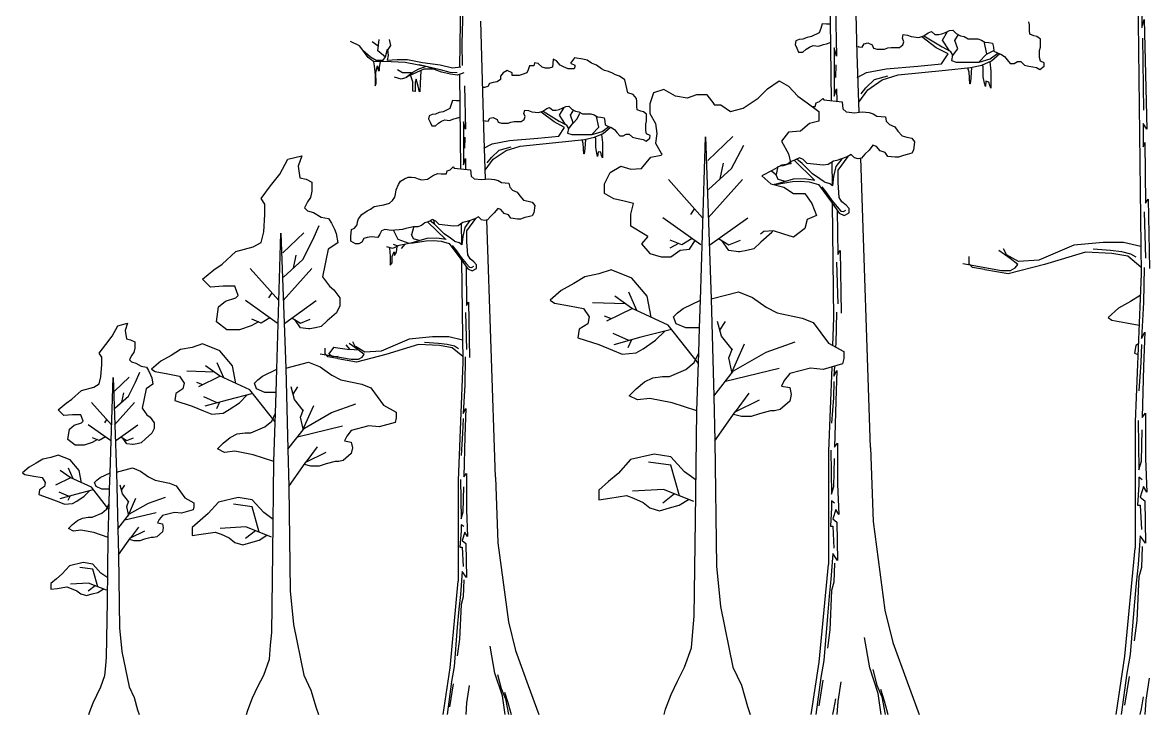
# Model space of a CAD drawing. Extents: x -1.35 to 2.62, y 0 to 1.44.
# Drawn here: x -1.35 to -0.032, y 0 to 0.809 of the extents above; entities that cross this region are included whole.
import ezdxf

# ---------------------------------------------------------------- set-up
doc = ezdxf.new("R2010")
doc.units = 0
doc.header["$LTSCALE"] = 0.5
doc.header["$MEASUREMENT"] = 0
doc.layers.add('TREES', color=3, linetype='CONTINUOUS')

# ---------------------------------------------------------------- blocks, each defined once
blk = doc.blocks.new('LEFT')
at = {"layer": 'TREES', "color": 11}
for p, q in [((-0.8395, 0.6474), (-0.8101, 0.6757)), ((-0.8116, 0.638), (-0.7975, 0.6655)), ((-0.8386, 0.6135), (-0.8116, 0.638)), ((-0.825, 0.6259), (-0.8211, 0.6443)), ((-0.8455, 0.5805), (-0.8856, 0.6254)), ((-0.8392, 0.5805), (-0.799, 0.6254)), ((-0.8477, 0.549), (-0.8919, 0.5805)), ((-0.8552, 0.5913), (-0.8596, 0.5844)), ((-0.837, 0.549), (-0.7927, 0.5805)), ((-1.3012, 0.5546), (-1.294, 0.5716)), ((-1.3363, 0.5395), (-1.3117, 0.5631)), ((-1.313, 0.5316), (-1.3012, 0.5546)), ((-0.8699, 0.549), (-0.8833, 0.5545)), ((-0.8578, 0.5562), (-0.8699, 0.549)), ((-0.8269, 0.5562), (-0.8148, 0.549)), ((-0.8148, 0.549), (-0.8014, 0.5545)), ((-0.8738, 0.5506), (-0.884, 0.5451)), ((-1.3355, 0.5113), (-1.313, 0.5316)), ((-1.3241, 0.5216), (-1.3209, 0.5369)), ((-1.3412, 0.4838), (-1.3747, 0.5211)), ((-1.336, 0.4838), (-1.3025, 0.5211)), ((-1.3493, 0.4928), (-1.353, 0.487)), ((-0.9285, 0.4748), (-0.9481, 0.489)), ((-0.9223, 0.472), (-0.9317, 0.4934)), ((-1.3431, 0.4575), (-1.3799, 0.4838)), ((-1.3342, 0.4575), (-1.2973, 0.4838)), ((-0.9356, 0.4799), (-0.9743, 0.4813)), ((-0.9276, 0.4744), (-0.9579, 0.4595)), ((-0.8859, 0.4551), (-0.9285, 0.4748)), ((-1.3616, 0.4575), (-1.3727, 0.4621)), ((-1.3515, 0.4635), (-1.3616, 0.4575)), ((-1.3257, 0.4635), (-1.3156, 0.4575)), ((-1.3156, 0.4575), (-1.3045, 0.4621)), ((-0.9521, 0.4624), (-0.9604, 0.4656)), ((-1.3648, 0.4589), (-1.3734, 0.4542)), ((-0.8819, 0.4501), (-0.9176, 0.441)), ((-0.8505, 0.4104), (-0.8859, 0.4551)), ((-0.8234, 0.442), (-0.8282, 0.4593)), ((-0.8254, 0.4492), (-0.8187, 0.4593)), ((-0.9316, 0.4371), (-0.9503, 0.4453)), ((-0.9176, 0.441), (-0.9492, 0.4322)), ((-0.9285, 0.4379), (-0.9328, 0.4286)), ((-0.8111, 0.4265), (-0.8234, 0.442)), ((-0.7713, 0.4235), (-0.7374, 0.4355)), ((-0.8149, 0.4169), (-0.8106, 0.4279)), ((-0.8122, 0.3982), (-0.7964, 0.4333)), ((-0.8095, 0.4017), (-0.7713, 0.4235)), ((-1.4052, 0.3933), (-1.4131, 0.4111)), ((-0.8112, 0.4005), (-0.8149, 0.4169)), ((-1.5088, 0.3882), (-1.5037, 0.4002)), ((-1.4163, 0.3999), (-1.4486, 0.4011)), ((-1.4097, 0.3953), (-1.4349, 0.3829)), ((-1.4104, 0.3957), (-1.4268, 0.4075)), ((-1.3749, 0.3793), (-1.4104, 0.3957)), ((-0.8325, 0.3722), (-0.8095, 0.4017)), ((-0.8189, 0.3896), (-0.756, 0.4049)), ((-1.5333, 0.3777), (-1.5161, 0.3942)), ((-1.517, 0.3721), (-1.5088, 0.3882)), ((-1.4301, 0.3853), (-1.437, 0.388)), ((-1.3229, 0.3683), (-1.3268, 0.3828)), ((-1.3245, 0.3743), (-1.3189, 0.3828)), ((-1.5328, 0.3579), (-1.517, 0.3721)), ((-1.5248, 0.3651), (-1.5225, 0.3758)), ((-1.413, 0.3642), (-1.4286, 0.3711)), ((-1.3716, 0.375), (-1.4013, 0.3675)), ((-1.3454, 0.342), (-1.3749, 0.3793)), ((-0.8069, 0.3539), (-0.7909, 0.3755)), ((-1.5368, 0.3386), (-1.5602, 0.3648)), ((-1.5331, 0.3386), (-1.5097, 0.3648)), ((-1.4013, 0.3675), (-1.4277, 0.3602)), ((-1.4104, 0.3649), (-1.414, 0.3572)), ((-1.3126, 0.3554), (-1.3229, 0.3683)), ((-1.3158, 0.3475), (-1.3121, 0.3565)), ((-1.3135, 0.3318), (-1.3003, 0.3611)), ((-1.2794, 0.3529), (-1.2512, 0.3629)), ((-0.8073, 0.3536), (-0.7789, 0.3678)), ((-1.5424, 0.3449), (-1.545, 0.3409)), ((-1.3126, 0.3337), (-1.3158, 0.3475)), ((-1.3112, 0.3347), (-1.2794, 0.3529)), ((-0.8311, 0.3198), (-0.8073, 0.3536)), ((-1.538, 0.3203), (-1.5639, 0.3386)), ((-1.5318, 0.3203), (-1.506, 0.3386)), ((-1.3304, 0.3102), (-1.3112, 0.3347)), ((-1.3191, 0.3246), (-1.2667, 0.3374)), ((-1.5533, 0.3212), (-1.5593, 0.318)), ((-1.551, 0.3203), (-1.5588, 0.3235)), ((-1.5439, 0.3245), (-1.551, 0.3203)), ((-1.5259, 0.3245), (-1.5189, 0.3203)), ((-1.5189, 0.3203), (-1.5111, 0.3235)), ((-1.3094, 0.2947), (-1.2858, 0.3065)), ((-1.3091, 0.2949), (-1.2958, 0.3129)), ((-1.3293, 0.2665), (-1.3094, 0.2947)), ((-0.8826, 0.2914), (-0.9088, 0.2947)), ((-0.8727, 0.2556), (-0.8826, 0.2914)), ((-1.5847, 0.2767), (-1.6024, 0.268)), ((-1.5852, 0.277), (-1.5966, 0.2852)), ((-1.5816, 0.2753), (-1.5871, 0.2878)), ((-1.5603, 0.2655), (-1.5852, 0.277)), ((-1.5397, 0.2394), (-1.5603, 0.2655)), ((-1.5239, 0.2578), (-1.5267, 0.2679)), ((-1.5251, 0.262), (-1.5212, 0.2679)), ((-1.587, 0.255), (-1.5979, 0.2598)), ((-1.5788, 0.2572), (-1.5973, 0.2521)), ((-1.5852, 0.2555), (-1.5877, 0.25)), ((-1.558, 0.2625), (-1.5788, 0.2572)), ((-1.5167, 0.2488), (-1.5239, 0.2578)), ((-1.5174, 0.2323), (-1.5081, 0.2528)), ((-1.4935, 0.247), (-1.4737, 0.254)), ((-0.8914, 0.263), (-0.9274, 0.2609)), ((-0.8782, 0.2578), (-0.8919, 0.2468)), ((-0.8556, 0.2488), (-0.8914, 0.263)), ((-1.519, 0.2432), (-1.5164, 0.2496)), ((-1.5168, 0.2336), (-1.519, 0.2432)), ((-1.5158, 0.2343), (-1.4935, 0.247)), ((-1.3722, 0.2428), (-1.394, 0.2456)), ((-1.3639, 0.213), (-1.3722, 0.2428)), ((-1.5292, 0.2171), (-1.5158, 0.2343)), ((-1.5213, 0.2273), (-1.4846, 0.2362)), ((-1.5145, 0.2063), (-1.4979, 0.2146)), ((-1.5142, 0.2064), (-1.5049, 0.219)), ((-1.3795, 0.2192), (-1.4095, 0.2174)), ((-1.3685, 0.2148), (-1.3799, 0.2057)), ((-1.3497, 0.2074), (-1.3795, 0.2192)), ((-1.5284, 0.1865), (-1.5145, 0.2063)), ((-1.5584, 0.17), (-1.5737, 0.1719)), ((-1.5527, 0.1491), (-1.5584, 0.17)), ((-1.5635, 0.1534), (-1.5845, 0.1522)), ((-1.5559, 0.1504), (-1.5639, 0.144)), ((-1.5427, 0.1451), (-1.5635, 0.1534))]:
    blk.add_line(p, q, dxfattribs=at)
for points in [[(-0.3362, 1.0435), (-0.3379, 0.941), (-0.3328, 0.5149), (-0.3396, 0.3419), (-0.3396, 0.1945)], [(-0.6623, 0.704), (-0.6646, 0.772), (-0.6684, 0.9115)], [(-0.3305, 0.9183), (-0.329, 0.855), (-0.3321, 0.8657), (-0.3321, 0.8031), (-0.329, 0.8123), (-0.326, 0.6843), (-0.3305, 0.6907), (-0.3305, 0.6636), (-0.3283, 0.6686), (-0.3275, 0.5975), (-0.3245, 0.6024), (-0.323, 0.5213)], [(-0.6641, 0.781), (-0.6628, 0.7805), (-0.659, 0.78), (-0.6566, 0.784), (-0.6523, 0.785), (-0.6472, 0.7825), (-0.6456, 0.7787), (-0.6415, 0.7777), (-0.6327, 0.7777), (-0.6289, 0.779), (-0.6249, 0.7795), (-0.6154, 0.7795), (-0.6114, 0.7825), (-0.6103, 0.7863), (-0.6119, 0.7903), (-0.6109, 0.7946), (-0.6058, 0.7941), (-0.6015, 0.7926), (-0.5926, 0.7913), (-0.5869, 0.7931), (-0.5818, 0.7966), (-0.578, 0.7981), (-0.574, 0.7946), (-0.5694, 0.7946), (-0.5657, 0.7956), (-0.5616, 0.7971), (-0.5568, 0.7994), (-0.5528, 0.7999), (-0.549, 0.7961), (-0.5439, 0.7931), (-0.5398, 0.7923), (-0.535, 0.7898), (-0.5237, 0.7898), (-0.5194, 0.7883), (-0.5154, 0.7858), (-0.5108, 0.7855), (-0.5065, 0.7845), (-0.5054, 0.78), (-0.5049, 0.7752), (-0.5008, 0.7732), (-0.4968, 0.7719), (-0.4925, 0.7689), (-0.4895, 0.7651), (-0.4858, 0.761), (-0.4812, 0.761), (-0.4774, 0.7631), (-0.4734, 0.7631), (-0.4691, 0.759), (-0.464, 0.7578), (-0.4594, 0.7568), (-0.4551, 0.7563), (-0.4511, 0.7537), (-0.4462, 0.7578), (-0.446, 0.7616), (-0.4505, 0.7636), (-0.4516, 0.7679), (-0.4516, 0.7762), (-0.4505, 0.78), (-0.4505, 0.7893), (-0.4546, 0.7926), (-0.4583, 0.7931), (-0.4629, 0.7951), (-0.4634, 0.7994), (-0.4634, 0.8059), (-0.464, 0.8097)], [(-1.1557, 0.8542), (-1.1393, 0.8462), (-1.1314, 0.8405), (-1.1259, 0.836), (-1.1259, 0.8252), (-1.1271, 0.7842), (-1.1267, 0.7584)], [(-1.1286, 0.8348), (-1.1299, 0.7566)], [(-0.6968, 0.8416), (-0.6953, 0.7175)], [(-0.6903, 0.8265), (-0.6889, 0.7695), (-0.6916, 0.7791), (-0.6916, 0.7228), (-0.6889, 0.7311), (-0.6885, 0.7167)], [(-1.0993, 0.6258), (-1.1013, 0.6862), (-1.1047, 0.8103)], [(-0.6964, 0.8067), (-0.7005, 0.8067), (-0.7058, 0.8072), (-0.7074, 0.8019), (-0.7093, 0.7966), (-0.7182, 0.7926), (-0.7233, 0.7913), (-0.7282, 0.7893), (-0.7327, 0.7888), (-0.7365, 0.7873), (-0.7373, 0.783), (-0.7354, 0.7787), (-0.7333, 0.7742), (-0.7282, 0.7742), (-0.7244, 0.7777), (-0.7204, 0.78), (-0.7161, 0.782), (-0.7099, 0.781), (-0.7042, 0.783), (-0.7005, 0.784), (-0.6964, 0.7855)], [(-0.6646, 0.7446), (-0.6538, 0.7503), (-0.6308, 0.7547), (-0.5939, 0.7576), (-0.5662, 0.7604), (-0.5585, 0.772), (-0.5723, 0.7792), (-0.5893, 0.7922)], [(-0.5868, 0.7932), (-0.5655, 0.7803), (-0.5562, 0.7752), (-0.5533, 0.7705), (-0.5545, 0.7642), (-0.5491, 0.7626), (-0.5411, 0.7626), (-0.5221, 0.7626), (-0.5091, 0.7665), (-0.5003, 0.773)], [(-0.557, 0.7756), (-0.565, 0.7882), (-0.5591, 0.7983)], [(-0.5533, 0.7697), (-0.5469, 0.778), (-0.5507, 0.7878), (-0.5461, 0.7949)], [(-1.243, 0.7766), (-1.2467, 0.7816), (-1.2572, 0.7865)], [(-1.1246, 0.7499), (-1.132, 0.7474), (-1.1404, 0.7484), (-1.151, 0.7508), (-1.1674, 0.7568), (-1.1933, 0.7622), (-1.2097, 0.7627), (-1.2303, 0.7632), (-1.2366, 0.7677), (-1.243, 0.7766), (-1.234, 0.7687), (-1.2271, 0.7647), (-1.2192, 0.7647), (-1.2165, 0.7687), (-1.2139, 0.7776), (-1.2134, 0.7702), (-1.2144, 0.7647), (-1.2028, 0.7657), (-1.1906, 0.7657), (-1.1732, 0.7622), (-1.1526, 0.7593), (-1.1378, 0.7558), (-1.1283, 0.7568)], [(-1.225, 0.7811), (-1.2319, 0.786)], [(-1.2165, 0.7682), (-1.2255, 0.7756), (-1.2239, 0.789)], [(-1.2139, 0.7761), (-1.2102, 0.7821), (-1.2118, 0.789)], [(-0.523, 0.7622), (-0.5133, 0.7721), (-0.5164, 0.7864)], [(-0.3313, 0.7903), (-0.3298, 0.7063)], [(-1.1009, 0.6942), (-1.0997, 0.6937), (-1.0963, 0.6933), (-1.0942, 0.6969), (-1.0904, 0.6978), (-1.0858, 0.6955), (-1.0844, 0.6922), (-1.0808, 0.6913), (-1.0729, 0.6913), (-1.0696, 0.6924), (-1.066, 0.6929), (-1.0576, 0.6929), (-1.054, 0.6955), (-1.0531, 0.6989), (-1.0545, 0.7025), (-1.0535, 0.7063), (-1.049, 0.7059), (-1.0452, 0.7045), (-1.0373, 0.7034), (-1.0322, 0.705), (-1.0277, 0.7081), (-1.0244, 0.7094), (-1.0208, 0.7063), (-1.0167, 0.7063), (-1.0134, 0.7072), (-1.0098, 0.7085), (-1.0055, 0.7106), (-1.0019, 0.711), (-0.9985, 0.7076), (-0.994, 0.705), (-0.9904, 0.7043), (-0.9861, 0.702), (-0.9761, 0.702), (-0.9722, 0.7007), (-0.9686, 0.6985), (-0.9646, 0.6982), (-0.9607, 0.6973), (-0.9598, 0.6933), (-0.9593, 0.689), (-0.9557, 0.6872), (-0.9521, 0.6861), (-0.9483, 0.6834), (-0.9457, 0.6801), (-0.9423, 0.6765), (-0.9383, 0.6765), (-0.9349, 0.6783), (-0.9313, 0.6783), (-0.9275, 0.6747), (-0.923, 0.6736), (-0.9189, 0.6727), (-0.9151, 0.6722), (-0.9115, 0.67), (-0.9072, 0.6736), (-0.9069, 0.6769), (-0.911, 0.6787), (-0.912, 0.6825), (-0.912, 0.6899), (-0.911, 0.6933), (-0.911, 0.7016), (-0.9146, 0.7045), (-0.9179, 0.705), (-0.922, 0.7068), (-0.9225, 0.7106), (-0.9225, 0.7164), (-0.923, 0.7198), (-0.9266, 0.7245), (-0.9328, 0.7267), (-0.9364, 0.7417), (-0.9428, 0.7462), (-0.9474, 0.7478), (-0.9507, 0.7496), (-0.9557, 0.7514), (-0.9603, 0.7527), (-0.9636, 0.7547), (-0.9696, 0.7588), (-0.9756, 0.7612), (-0.9806, 0.7648), (-0.9856, 0.7659), (-0.9954, 0.7673), (-1, 0.7612), (-0.9949, 0.759), (-0.9951, 0.757), (-0.9959, 0.7547), (-1.0028, 0.7547), (-1.0083, 0.757), (-1.0119, 0.759), (-1.0162, 0.7639), (-1.0203, 0.7659), (-1.0208, 0.7608), (-1.0212, 0.7565), (-1.0248, 0.7556), (-1.0291, 0.7556), (-1.0332, 0.7565), (-1.0377, 0.7608), (-1.0421, 0.7617), (-1.0428, 0.7583), (-1.048, 0.7583), (-1.0497, 0.7534), (-1.0511, 0.75), (-1.0566, 0.7482), (-1.06, 0.7469), (-1.0641, 0.7467), (-1.0684, 0.7467), (-1.0684, 0.75), (-1.0739, 0.7527), (-1.0789, 0.75), (-1.082, 0.7462), (-1.082, 0.7422), (-1.0858, 0.7393), (-1.0904, 0.7388), (-1.0949, 0.7375), (-1.0968, 0.7341), (-1.1006, 0.7328), (-1.1028, 0.7328)], [(-0.5324, 0.7561), (-0.5192, 0.759), (-0.5078, 0.7638), (-0.4981, 0.7724)], [(-0.5129, 0.7721), (-0.505, 0.7762)], [(-1.2305, 0.7629), (-1.2296, 0.7582), (-1.2284, 0.7475), (-1.2284, 0.7349), (-1.2271, 0.7373), (-1.2275, 0.7507), (-1.2258, 0.7582), (-1.225, 0.7527), (-1.2233, 0.7527), (-1.2233, 0.7566), (-1.222, 0.7629)], [(-1.1859, 0.7499), (-1.1965, 0.7499), (-1.2023, 0.7533)], [(-1.1606, 0.7543), (-1.1716, 0.7543), (-1.1801, 0.7503), (-1.1922, 0.7449), (-1.1843, 0.7508), (-1.1774, 0.7548), (-1.1696, 0.7573)], [(-1.1752, 0.7523), (-1.1757, 0.7377), (-1.1761, 0.7278), (-1.1769, 0.729), (-1.1782, 0.7345), (-1.1803, 0.7424), (-1.1816, 0.7388), (-1.1816, 0.7341), (-1.1816, 0.7282), (-1.1845, 0.7286), (-1.1845, 0.7325), (-1.1845, 0.7396), (-1.187, 0.7475)], [(-1.1769, 0.7598), (-1.1526, 0.7538), (-1.141, 0.7508), (-1.1325, 0.7503)], [(-0.6896, 0.7593), (-0.6903, 0.7445)], [(-0.6627, 0.7158), (-0.6523, 0.7302), (-0.6354, 0.7417), (-0.6169, 0.7475), (-0.5616, 0.7532), (-0.5324, 0.7561)], [(-0.5311, 0.7565), (-0.532, 0.7436), (-0.5325, 0.737), (-0.533, 0.737), (-0.5339, 0.7507), (-0.5353, 0.7556)], [(-0.5097, 0.7627), (-0.5083, 0.7521), (-0.5083, 0.7401), (-0.5083, 0.7321), (-0.5097, 0.7352), (-0.5107, 0.7392), (-0.5145, 0.7401), (-0.5149, 0.7338), (-0.5159, 0.7378), (-0.5173, 0.7454), (-0.5173, 0.757), (-0.5183, 0.7592)], [(-1.1912, 0.7444), (-1.198, 0.7424), (-1.206, 0.7449)], [(-1.1299, 0.7481), (-1.1286, 0.6378)], [(-0.832, 0.7125), (-0.8243, 0.7125), (-0.8131, 0.7048), (-0.7981, 0.7087), (-0.7805, 0.7202), (-0.7697, 0.7314), (-0.7559, 0.7405), (-0.7451, 0.7342), (-0.7342, 0.7227), (-0.7234, 0.715), (-0.7096, 0.7048), (-0.7096, 0.6933), (-0.7204, 0.6908), (-0.7312, 0.6817), (-0.7451, 0.6806), (-0.7533, 0.6701), (-0.7451, 0.6551), (-0.7424, 0.6435), (-0.7533, 0.6421), (-0.7641, 0.6358), (-0.7764, 0.6295), (-0.7656, 0.6204), (-0.7507, 0.6165), (-0.7394, 0.6088), (-0.726, 0.6088), (-0.7178, 0.5973), (-0.7122, 0.5833), (-0.7234, 0.5784), (-0.726, 0.5679), (-0.7394, 0.5577), (-0.7507, 0.5615), (-0.7626, 0.5654), (-0.7738, 0.5644), (-0.7779, 0.5615)], [(-0.6602, 0.7253), (-0.6547, 0.7324), (-0.6445, 0.742), (-0.6288, 0.7465)], [(-1.1241, 0.7347), (-1.1229, 0.684), (-1.1253, 0.6925), (-1.1253, 0.6425), (-1.1229, 0.6499), (-1.1226, 0.6371)], [(-0.832, 0.7125), (-0.8321, 0.7136), (-0.8403, 0.7241), (-0.8527, 0.7241), (-0.8635, 0.7202), (-0.8773, 0.7227), (-0.8908, 0.7304), (-0.9031, 0.7265), (-0.9072, 0.7136), (-0.9072, 0.7024), (-0.9005, 0.6908), (-0.899, 0.6792), (-0.9005, 0.6677), (-0.8938, 0.6561), (-0.8928, 0.6549)], [(-1.1296, 0.7171), (-1.1332, 0.7171), (-1.1379, 0.7175), (-1.1394, 0.7128), (-1.1411, 0.7081), (-1.1489, 0.7045), (-1.1535, 0.7034), (-1.1578, 0.7016), (-1.1619, 0.7011), (-1.1652, 0.6998), (-1.1659, 0.696), (-1.1642, 0.6922), (-1.1623, 0.6881), (-1.1578, 0.6881), (-1.1544, 0.6913), (-1.1509, 0.6933), (-1.147, 0.6951), (-1.1415, 0.6942), (-1.1365, 0.696), (-1.1332, 0.6969), (-1.1296, 0.6982)], [(-0.7036, 0.7185), (-0.6822, 0.716), (-0.6815, 0.7078), (-0.6776, 0.7045), (-0.6674, 0.7033), (-0.6625, 0.704), (-0.6586, 0.7043), (-0.6506, 0.7034), (-0.6459, 0.7021), (-0.6416, 0.6995), (-0.6317, 0.6984), (-0.6307, 0.6934), (-0.6268, 0.6897), (-0.6206, 0.6869), (-0.6174, 0.6817), (-0.6123, 0.6763), (-0.6066, 0.6749), (-0.601, 0.6737), (-0.5977, 0.6692), (-0.5988, 0.6597), (-0.6009, 0.6559), (-0.6062, 0.6545), (-0.6107, 0.6535), (-0.6166, 0.6514), (-0.6204, 0.6513), (-0.629, 0.6523), (-0.6322, 0.6568), (-0.6377, 0.6587), (-0.6422, 0.664), (-0.6464, 0.6653), (-0.6509, 0.6597), (-0.6558, 0.6547), (-0.6598, 0.6504), (-0.6637, 0.6496), (-0.6679, 0.6506), (-0.6718, 0.6546), (-0.6765, 0.6516), (-0.6841, 0.6491), (-0.6886, 0.6476), (-0.6925, 0.6468), (-0.6986, 0.6427), (-0.7047, 0.6419), (-0.7234, 0.6441), (-0.728, 0.6487), (-0.7321, 0.6507), (-0.7381, 0.6479), (-0.7421, 0.6463), (-0.7468, 0.6428), (-0.7513, 0.6413), (-0.7548, 0.6412)], [(-0.7177, 0.7108), (-0.7139, 0.7108), (-0.7129, 0.7147), (-0.709, 0.7163), (-0.705, 0.7199), (-0.7036, 0.7185)], [(-1.1013, 0.6618), (-1.0917, 0.667), (-1.0712, 0.6708), (-1.0384, 0.6734), (-1.0138, 0.6759), (-1.007, 0.6862), (-1.0193, 0.6926), (-1.0343, 0.7041)], [(-1.0321, 0.7051), (-1.0132, 0.6936), (-1.0049, 0.6891), (-1.0023, 0.6849), (-1.0034, 0.6793), (-0.9986, 0.6778), (-0.9915, 0.6778), (-0.9746, 0.6778), (-0.963, 0.6814), (-0.9552, 0.6871)], [(-1.0057, 0.6894), (-1.0128, 0.7006), (-1.0075, 0.7096)], [(-1.0023, 0.6842), (-0.9967, 0.6915), (-1.0001, 0.7003), (-0.996, 0.7066)], [(-0.9967, 0.6912), (-0.9922, 0.6961), (-0.9889, 0.7028)], [(-0.9754, 0.6775), (-0.9668, 0.6863), (-0.9696, 0.6991)], [(-0.9838, 0.6721), (-0.972, 0.6747), (-0.9619, 0.6789), (-0.9533, 0.6866)], [(-1.1235, 0.6749), (-1.1241, 0.6618)], [(-1.0996, 0.6363), (-1.0904, 0.649), (-1.0753, 0.6593), (-1.0589, 0.6644), (-1.0097, 0.6695), (-0.9838, 0.6721)], [(-0.9826, 0.6725), (-0.9834, 0.661), (-0.9839, 0.6551), (-0.9843, 0.6551), (-0.9851, 0.6673), (-0.9864, 0.6717)], [(-0.9636, 0.678), (-0.9624, 0.6685), (-0.9624, 0.6578), (-0.9624, 0.6507), (-0.9636, 0.6535), (-0.9645, 0.6571), (-0.9678, 0.6578), (-0.9683, 0.6523), (-0.9691, 0.6559), (-0.9704, 0.6626), (-0.9704, 0.6729), (-0.9712, 0.6748)], [(-0.8906, 0), (-0.8889, 0.0062), (-0.8823, 0.0232), (-0.8748, 0.039), (-0.8666, 0.0551), (-0.8586, 0.0778), (-0.857, 0.0971), (-0.8553, 0.115), (-0.8537, 0.2267), (-0.8522, 0.3547), (-0.8501, 0.4227), (-0.8491, 0.4518), (-0.8481, 0.4841), (-0.8423, 0.6753), (-0.8354, 0.4857), (-0.8325, 0.3722), (-0.8311, 0.3198), (-0.8294, 0.1733), (-0.8245, 0.1263), (-0.81, 0.0551), (-0.8002, 0.0341), (-0.793, 0.0092), (-0.7898, 0)], [(-1.0974, 0.6447), (-1.0925, 0.651), (-1.0834, 0.6595), (-1.0695, 0.6635)], [(-1.3734, 0.4542), (-1.3872, 0.4494), (-1.402, 0.4494), (-1.4141, 0.4588), (-1.4115, 0.4763), (-1.4034, 0.4831), (-1.3913, 0.4871), (-1.3885, 0.4898), (-1.3926, 0.5006), (-1.4061, 0.5006), (-1.4209, 0.4993), (-1.4304, 0.5087), (-1.4169, 0.5195), (-1.4074, 0.5262), (-1.3913, 0.5411), (-1.371, 0.5465), (-1.3616, 0.5518), (-1.3588, 0.564), (-1.3575, 0.5843), (-1.3575, 0.5964), (-1.3616, 0.6032), (-1.3508, 0.618), (-1.3399, 0.6314), (-1.3305, 0.649), (-1.3143, 0.6531), (-1.3184, 0.6409)], [(-0.9097, 0.5586), (-0.9128, 0.5605), (-0.9293, 0.5707), (-0.9293, 0.5847), (-0.9263, 0.5973), (-0.9371, 0.6001), (-0.9494, 0.6025), (-0.9603, 0.6088), (-0.9603, 0.6204), (-0.9535, 0.6334), (-0.9412, 0.6407), (-0.9293, 0.6372), (-0.9169, 0.6383), (-0.9061, 0.6512), (-0.8938, 0.6537), (-0.8928, 0.6549)], [(-0.7386, 0.6477), (-0.7146, 0.6244)], [(-0.7033, 0.6225), (-0.7084, 0.6262), (-0.7169, 0.6319), (-0.729, 0.6441), (-0.7352, 0.6492)], [(-0.7101, 0.6193), (-0.6949, 0.5986), (-0.6857, 0.5859), (-0.68, 0.5833), (-0.6743, 0.5862), (-0.6743, 0.5913), (-0.6776, 0.5954), (-0.6827, 0.5992), (-0.6857, 0.6044), (-0.6872, 0.6217), (-0.6872, 0.6361), (-0.6754, 0.6522)], [(-0.6829, 0.6495), (-0.6898, 0.6404), (-0.6923, 0.6286), (-0.6938, 0.6178), (-0.6973, 0.6206)], [(-0.6492, 0.312), (-0.6605, 0.6502)], [(-1.3184, 0.6409), (-1.3164, 0.6274), (-1.3093, 0.6256), (-1.3023, 0.6221), (-1.3023, 0.6185), (-1.3023, 0.6115), (-1.304, 0.6044), (-1.3076, 0.5991), (-1.3111, 0.592), (-1.3076, 0.5885), (-1.3005, 0.5867), (-1.2917, 0.5814), (-1.2828, 0.5797), (-1.2793, 0.5744), (-1.2758, 0.5673), (-1.274, 0.562), (-1.2722, 0.5514), (-1.2833, 0.5438)], [(-0.7593, 0.6305), (-0.7644, 0.6346), (-0.7647, 0.6355)], [(-0.7593, 0.6311), (-0.757, 0.6409)], [(-0.6945, 0.6455), (-0.6941, 0.618)], [(-0.7144, 0.6243), (-0.7265, 0.6262), (-0.7395, 0.6258), (-0.7606, 0.6196), (-0.7618, 0.6194)], [(-0.7606, 0.6196), (-0.7405, 0.6229), (-0.7315, 0.6234), (-0.7209, 0.6225), (-0.7101, 0.6193)], [(-0.7496, 0.6234), (-0.7571, 0.6253), (-0.7596, 0.6309)], [(-0.7033, 0.6225), (-0.6973, 0.6206)], [(-0.7063, 0.6169), (-0.7006, 0.6096), (-0.6945, 0.6007), (-0.6881, 0.5932), (-0.6837, 0.5881), (-0.6807, 0.5878), (-0.678, 0.5894)], [(-0.6939, 0.5972), (-0.6923, 0.4634), (-0.6935, 0.4314)], [(-0.6881, 0.5891), (-0.6875, 0.5377), (-0.6848, 0.5422), (-0.6834, 0.4692)], [(-0.329, 0.5875), (-0.3275, 0.5334)], [(-1.1855, 0.561), (-1.1834, 0.5697)], [(-1.1671, 0.5757), (-1.1457, 0.555)], [(-1.1357, 0.5533), (-1.1402, 0.5567), (-1.1478, 0.5617), (-1.1585, 0.5726), (-1.1641, 0.5771)], [(-1.159, 0.5738), (-1.16, 0.5778)], [(-1.1418, 0.5505), (-1.1282, 0.5321), (-1.1201, 0.5208), (-1.115, 0.5185), (-1.1099, 0.5211), (-1.1099, 0.5256), (-1.1129, 0.5292), (-1.1174, 0.5326), (-1.12, 0.5372), (-1.1214, 0.5526), (-1.1214, 0.5654), (-1.1109, 0.5798)], [(-1.1176, 0.5773), (-1.1237, 0.5692), (-1.1259, 0.5587), (-1.1272, 0.5491), (-1.1304, 0.5516)], [(-1.1278, 0.5738), (-1.1276, 0.5494)], [(-1.0876, 0.2774), (-1.0977, 0.578)], [(-1.3788, 0), (-1.3774, 0.0052), (-1.3719, 0.0193), (-1.3656, 0.0325), (-1.3588, 0.0459), (-1.3521, 0.0648), (-1.3508, 0.081), (-1.3494, 0.0958), (-1.3481, 0.1889), (-1.3469, 0.2956), (-1.345, 0.3522), (-1.3443, 0.3765), (-1.3434, 0.4034), (-1.3386, 0.5627), (-1.3328, 0.4048), (-1.3304, 0.3102), (-1.3293, 0.2665), (-1.3278, 0.1444), (-1.3238, 0.1053), (-1.3117, 0.0459), (-1.3035, 0.0284), (-1.2975, 0.0077), (-1.2948, 0)], [(-1.1885, 0.5503), (-1.2017, 0.5551), (-1.2065, 0.5652)], [(-1.1455, 0.555), (-1.1563, 0.5567), (-1.1679, 0.5562), (-1.1867, 0.5508), (-1.2023, 0.5479)], [(-1.1867, 0.5508), (-1.1688, 0.5537), (-1.1607, 0.5541), (-1.1514, 0.5533), (-1.1418, 0.5505)], [(-1.1768, 0.5541), (-1.1835, 0.5558), (-1.1858, 0.5608)], [(-0.9097, 0.5586), (-0.9169, 0.55), (-0.9072, 0.5388), (-0.8938, 0.5349), (-0.8826, 0.5349), (-0.8717, 0.5426), (-0.8609, 0.5437), (-0.8542, 0.5538)], [(-0.7637, 0.5653), (-0.7646, 0.5635), (-0.7775, 0.5522), (-0.7857, 0.5441), (-0.7938, 0.5424), (-0.8018, 0.5408), (-0.8035, 0.5408), (-0.8148, 0.5424), (-0.8229, 0.5538)], [(-1.2833, 0.5438), (-1.29, 0.5114), (-1.282, 0.5006), (-1.2766, 0.4965), (-1.2698, 0.4871), (-1.2698, 0.4776), (-1.2738, 0.4696), (-1.2846, 0.4602), (-1.2914, 0.4534), (-1.2981, 0.452), (-1.3048, 0.4507), (-1.3063, 0.4507), (-1.3156, 0.452), (-1.3224, 0.4615)], [(-1.202, 0.5472), (-1.2083, 0.5447), (-1.2149, 0.5467)], [(-1.2115, 0.5452), (-1.2107, 0.5357), (-1.2107, 0.5251), (-1.2085, 0.5278), (-1.2085, 0.5354), (-1.2064, 0.5409), (-1.206, 0.5365), (-1.2035, 0.5405), (-1.2026, 0.5468)], [(-1.202, 0.5472), (-1.2071, 0.5492)], [(-1.1936, 0.5495), (-1.1981, 0.5447)], [(-1.1384, 0.5483), (-1.1333, 0.5419), (-1.1279, 0.534), (-1.1222, 0.5272), (-1.1183, 0.5227), (-1.1156, 0.5225), (-1.1132, 0.5239)], [(-1.1357, 0.5533), (-1.1304, 0.5516)], [(-0.5411, 0.5272), (-0.4962, 0.5191), (-0.4855, 0.5191), (-0.48, 0.522), (-0.477, 0.526), (-0.486, 0.5328), (-0.499, 0.5422)], [(-0.3329, 0.523), (-0.3482, 0.5357), (-0.367, 0.5389), (-0.3977, 0.5405), (-0.4456, 0.5261), (-0.4883, 0.5149), (-0.5156, 0.5197)], [(-0.4902, 0.5376), (-0.4938, 0.5443)], [(-0.3332, 0.547), (-0.3533, 0.5518), (-0.3772, 0.5518), (-0.4114, 0.5486), (-0.4524, 0.5309), (-0.4763, 0.5293), (-0.49, 0.5373)], [(-0.389, 0.5441), (-0.3685, 0.5427), (-0.3556, 0.5413), (-0.345, 0.5384), (-0.3389, 0.5349)], [(-1.1273, 0.5308), (-1.1259, 0.4119), (-1.1314, 0.2735), (-1.1314, 0.1556)], [(-0.6889, 0.5288), (-0.6875, 0.4801)], [(-0.5159, 0.5199), (-0.53, 0.5224), (-0.5339, 0.5268), (-0.5339, 0.5352)], [(-1.1222, 0.5236), (-1.1217, 0.478), (-1.1192, 0.482), (-1.118, 0.4171)], [(-0.9056, 0.4642), (-0.9104, 0.489), (-0.9282, 0.5101), (-0.9525, 0.5197), (-0.967, 0.515), (-0.9832, 0.5117), (-0.9962, 0.5036), (-1.0108, 0.4955), (-1.0237, 0.4841), (-1.0188, 0.4809), (-1.001, 0.4776), (-0.9848, 0.4745), (-0.9783, 0.4647), (-0.9799, 0.4567), (-0.9897, 0.4502), (-0.9913, 0.4404), (-0.967, 0.4324), (-0.9508, 0.4259), (-0.9394, 0.421), (-0.9233, 0.4226), (-0.9152, 0.4275), (-0.9006, 0.4373), (-0.8896, 0.4481)], [(-0.3293, 0.5225), (-0.33, 0.4817), (-0.3324, 0.4395), (-0.3285, 0.4468), (-0.33, 0.4068), (-0.3316, 0.3471), (-0.3277, 0.3522), (-0.3277, 0.2991), (-0.3262, 0.2598), (-0.33, 0.2664), (-0.3339, 0.254), (-0.3285, 0.2496), (-0.3277, 0.2002), (-0.3339, 0.2089), (-0.3363, 0.1754), (-0.3386, 0.1536), (-0.3409, 0.1274), (-0.3456, 0.0699), (-0.3495, 0.0481), (-0.3559, 0)], [(-0.8354, 0.4857), (-0.8035, 0.4939), (-0.7873, 0.4874), (-0.7711, 0.4761), (-0.7582, 0.4696), (-0.729, 0.4631), (-0.7161, 0.4582), (-0.6983, 0.434), (-0.6804, 0.4242), (-0.6804, 0.4162), (-0.682, 0.4097), (-0.7047, 0.4032), (-0.7192, 0.4048), (-0.7435, 0.3984), (-0.7501, 0.3903), (-0.7533, 0.3838), (-0.7435, 0.3821), (-0.7419, 0.3741), (-0.7435, 0.366), (-0.7549, 0.3563), (-0.7613, 0.3547), (-0.7662, 0.3547), (-0.7791, 0.3514), (-0.7889, 0.3482), (-0.8002, 0.3482), (-0.8094, 0.3506)], [(-0.3338, 0.4896), (-0.345, 0.4826), (-0.359, 0.4748), (-0.3714, 0.4639), (-0.3668, 0.4609), (-0.3497, 0.4577), (-0.3352, 0.4549)], [(-0.8491, 0.4518), (-0.865, 0.4518), (-0.8764, 0.4567), (-0.8795, 0.4647), (-0.8748, 0.4696), (-0.8682, 0.4745), (-0.8481, 0.4841)], [(-1.1229, 0.47), (-1.1217, 0.4267)], [(-0.6891, 0.4702), (-0.6898, 0.4336), (-0.69, 0.4295)], [(-1.5593, 0.318), (-1.5689, 0.3146), (-1.5793, 0.3146), (-1.5878, 0.3212), (-1.586, 0.3334), (-1.5803, 0.3382), (-1.5718, 0.341), (-1.5699, 0.3429), (-1.5727, 0.3504), (-1.5822, 0.3504), (-1.5926, 0.3495), (-1.5992, 0.3561), (-1.5897, 0.3637), (-1.5831, 0.3684), (-1.5718, 0.3787), (-1.5576, 0.3825), (-1.551, 0.3863), (-1.5491, 0.3948), (-1.5482, 0.409), (-1.5482, 0.4175), (-1.551, 0.4222), (-1.5435, 0.4326), (-1.5358, 0.442), (-1.5292, 0.4543), (-1.5179, 0.4572), (-1.5208, 0.4486)], [(-1.5208, 0.4486), (-1.5194, 0.4392), (-1.5144, 0.4379), (-1.5095, 0.4355), (-1.5095, 0.4329), (-1.5095, 0.4281), (-1.5107, 0.4231), (-1.5133, 0.4194), (-1.5157, 0.4144), (-1.5133, 0.412), (-1.5083, 0.4107), (-1.5021, 0.407), (-1.4959, 0.4058), (-1.4934, 0.4021), (-1.491, 0.3971), (-1.4897, 0.3934), (-1.4884, 0.386), (-1.4962, 0.3807)], [(-1.2518, 0.4301), (-1.2547, 0.4355)], [(-1.1262, 0.4376), (-1.1423, 0.4414), (-1.1614, 0.4414), (-1.1888, 0.4388), (-1.2216, 0.4247), (-1.2407, 0.4235), (-1.2516, 0.4299)], [(-1.1708, 0.4353), (-1.1544, 0.4341), (-1.1441, 0.433), (-1.1356, 0.4307), (-1.1308, 0.4279)], [(-1.3913, 0.3868), (-1.3953, 0.4075), (-1.4102, 0.4251), (-1.4304, 0.4331), (-1.4425, 0.4291), (-1.456, 0.4264), (-1.4668, 0.4197), (-1.479, 0.4129), (-1.4898, 0.4034), (-1.4857, 0.4008), (-1.4709, 0.398), (-1.4573, 0.3954), (-1.4519, 0.3873), (-1.4533, 0.3806), (-1.4614, 0.3752), (-1.4627, 0.367), (-1.4425, 0.3603), (-1.429, 0.3549), (-1.4195, 0.3509), (-1.4061, 0.3522), (-1.3993, 0.3563), (-1.3872, 0.3644), (-1.378, 0.3734)], [(-1.2926, 0.4217), (-1.2566, 0.4153), (-1.2481, 0.4153), (-1.2436, 0.4176), (-1.2412, 0.4208), (-1.2484, 0.4262), (-1.2589, 0.4337)], [(-1.2724, 0.416), (-1.2837, 0.4179), (-1.2867, 0.4214), (-1.2867, 0.4281)], [(-1.2717, 0.4182), (-1.2778, 0.4179), (-1.2826, 0.4211), (-1.2764, 0.4292)], [(-1.2583, 0.4262), (-1.2774, 0.4289)], [(-1.126, 0.4184), (-1.1382, 0.4286), (-1.1532, 0.4312), (-1.1778, 0.4324), (-1.2161, 0.4209), (-1.2503, 0.4119), (-1.2722, 0.4158)], [(-1.2484, 0.4259), (-1.2577, 0.4265), (-1.2625, 0.4321)], [(-0.8522, 0.3547), (-0.8812, 0.3643), (-0.9071, 0.3692), (-0.9216, 0.3676), (-0.9314, 0.3725), (-0.9233, 0.3805), (-0.9136, 0.3886), (-0.9038, 0.3935), (-0.8926, 0.3952), (-0.8844, 0.3952), (-0.865, 0.4032), (-0.8553, 0.4113), (-0.8501, 0.4227)], [(-0.336, 0.4333), (-0.3388, 0.4314), (-0.3403, 0.4221), (-0.3365, 0.4208)], [(-0.3324, 0.4323), (-0.3332, 0.4112), (-0.3355, 0.3784)], [(-1.3328, 0.4048), (-1.3063, 0.4116), (-1.2928, 0.4062), (-1.2792, 0.3967), (-1.2685, 0.3913), (-1.2442, 0.3859), (-1.2334, 0.3819), (-1.2185, 0.3616), (-1.2037, 0.3535), (-1.2037, 0.3468), (-1.205, 0.3414), (-1.2239, 0.336), (-1.236, 0.3373), (-1.2563, 0.332), (-1.2617, 0.3253), (-1.2644, 0.3199), (-1.2563, 0.3184), (-1.2549, 0.3117), (-1.2563, 0.305), (-1.2657, 0.2969), (-1.2711, 0.2956), (-1.2752, 0.2956), (-1.2859, 0.2928), (-1.2941, 0.2902), (-1.3035, 0.2902), (-1.3112, 0.2922)], [(-1.1231, 0.418), (-1.1237, 0.3854), (-1.1256, 0.3516), (-1.1225, 0.3575), (-1.1237, 0.3254), (-1.1249, 0.2777), (-1.1218, 0.2818), (-1.1218, 0.2393), (-1.1206, 0.2079), (-1.1237, 0.2131), (-1.1268, 0.2032), (-1.1225, 0.1997), (-1.1218, 0.1601), (-1.1268, 0.1671), (-1.1287, 0.1403), (-1.1305, 0.1229), (-1.1324, 0.1019), (-1.1361, 0.0559), (-1.1392, 0.0385), (-1.1444, 0)], [(-1.3443, 0.3765), (-1.3575, 0.3765), (-1.367, 0.3806), (-1.3696, 0.3873), (-1.3656, 0.3913), (-1.3601, 0.3954), (-1.3434, 0.4034)], [(-0.6913, 0.4071), (-0.6919, 0.3956), (-0.6884, 0.4021), (-0.6898, 0.3661), (-0.6912, 0.3124), (-0.6877, 0.317), (-0.6877, 0.2692), (-0.6863, 0.2338), (-0.6898, 0.2397), (-0.6933, 0.2286), (-0.6884, 0.2247), (-0.6877, 0.1801), (-0.6933, 0.188), (-0.6954, 0.1579), (-0.6975, 0.1382), (-0.6996, 0.1147), (-0.7038, 0.0629), (-0.7073, 0.0433), (-0.7131, 0)], [(-0.6945, 0.4061), (-0.6984, 0.3077), (-0.6984, 0.1751)], [(-1.5631, 0), (-1.5621, 0.0036), (-1.5582, 0.0135), (-1.5539, 0.0227), (-1.5491, 0.0321), (-1.5444, 0.0454), (-1.5435, 0.0567), (-1.5425, 0.0671), (-1.5415, 0.1322), (-1.5407, 0.2069), (-1.5394, 0.2466), (-1.5389, 0.2635), (-1.5383, 0.2824), (-1.5349, 0.3939), (-1.5309, 0.2833), (-1.5292, 0.2171), (-1.5284, 0.1865), (-1.5274, 0.1011), (-1.5245, 0.0737), (-1.5161, 0.0321), (-1.5104, 0.0199), (-1.5062, 0.0054), (-1.5043, 0)], [(-0.6919, 0.389), (-0.6926, 0.37), (-0.6947, 0.3406)], [(-1.4962, 0.3807), (-1.5009, 0.358), (-1.4953, 0.3504), (-1.4915, 0.3476), (-1.4867, 0.341), (-1.4867, 0.3343), (-1.4896, 0.3287), (-1.4971, 0.3221), (-1.5019, 0.3174), (-1.5066, 0.3164), (-1.5113, 0.3155), (-1.5123, 0.3155), (-1.5188, 0.3164), (-1.5236, 0.3231)], [(-1.3469, 0.2956), (-1.371, 0.3036), (-1.3926, 0.3077), (-1.4047, 0.3063), (-1.4128, 0.3104), (-1.4061, 0.3171), (-1.398, 0.3238), (-1.3898, 0.3279), (-1.3805, 0.3293), (-1.3737, 0.3293), (-1.3575, 0.336), (-1.3494, 0.3427), (-1.345, 0.3522)], [(-1.1256, 0.3458), (-1.1262, 0.3289), (-1.128, 0.3027)], [(-0.3363, 0.3435), (-0.3355, 0.286), (-0.3324, 0.2962), (-0.3316, 0.3326)], [(-1.5718, 0.2708), (-1.5746, 0.2852), (-1.585, 0.2976), (-1.5992, 0.3032), (-1.6077, 0.3004), (-1.6171, 0.2985), (-1.6247, 0.2938), (-1.6332, 0.289), (-1.6407, 0.2824), (-1.6379, 0.2805), (-1.6275, 0.2786), (-1.618, 0.2768), (-1.6143, 0.2711), (-1.6152, 0.2664), (-1.6209, 0.2626), (-1.6218, 0.2569), (-1.6077, 0.2522), (-1.5982, 0.2485), (-1.5916, 0.2456), (-1.5822, 0.2465), (-1.5774, 0.2494), (-1.5689, 0.2551), (-1.5625, 0.2614)], [(-0.8531, 0.2737), (-0.8666, 0.2834), (-0.8828, 0.3012), (-0.9022, 0.3044), (-0.9298, 0.298), (-0.9443, 0.2817), (-0.9557, 0.2721), (-0.967, 0.2623), (-0.967, 0.251), (-0.9541, 0.2527), (-0.9347, 0.2559), (-0.9265, 0.2527), (-0.9152, 0.2478), (-0.9071, 0.2414), (-0.8958, 0.2381), (-0.8844, 0.2414), (-0.8731, 0.2445), (-0.862, 0.2514)], [(-0.6954, 0.3091), (-0.6947, 0.2574), (-0.6919, 0.2666), (-0.6912, 0.2993)], [(-0.6492, 0.312), (-0.6462, 0.2255), (-0.6323, 0.1217), (-0.6231, 0.0842), (-0.6062, 0.0381), (-0.5923, 0)], [(-1.5389, 0.2635), (-1.5482, 0.2635), (-1.5548, 0.2664), (-1.5566, 0.2711), (-1.5539, 0.2739), (-1.55, 0.2768), (-1.5383, 0.2824)], [(-1.5309, 0.2833), (-1.5123, 0.2881), (-1.5028, 0.2843), (-1.4934, 0.2777), (-1.4858, 0.2739), (-1.4688, 0.2702), (-1.4613, 0.2673), (-1.4509, 0.2532), (-1.4405, 0.2475), (-1.4405, 0.2428), (-1.4414, 0.239), (-1.4547, 0.2352), (-1.4631, 0.2361), (-1.4773, 0.2324), (-1.4811, 0.2277), (-1.483, 0.2239), (-1.4773, 0.2229), (-1.4764, 0.2182), (-1.4773, 0.2135), (-1.4839, 0.2078), (-1.4877, 0.2069), (-1.4905, 0.2069), (-1.4981, 0.205), (-1.5038, 0.2031), (-1.5104, 0.2031), (-1.5157, 0.2045)], [(-1.0876, 0.2774), (-1.0849, 0.2005), (-1.0726, 0.1082), (-1.0644, 0.0749), (-1.0494, 0.0339), (-1.0371, 0)], [(-0.3316, 0.2744), (-0.3355, 0.2773), (-0.3355, 0.2685), (-0.337, 0.2445), (-0.3339, 0.2445), (-0.3324, 0.2162)], [(-1.1287, 0.2748), (-1.128, 0.2288), (-1.1256, 0.237), (-1.1249, 0.2661)], [(-1.3476, 0.228), (-1.3588, 0.2362), (-1.3724, 0.251), (-1.3885, 0.2537), (-1.4115, 0.2483), (-1.4236, 0.2348), (-1.433, 0.2267), (-1.4425, 0.2186), (-1.4425, 0.2092), (-1.4317, 0.2106), (-1.4156, 0.2132), (-1.4087, 0.2106), (-1.3993, 0.2065), (-1.3926, 0.2011), (-1.3831, 0.1984), (-1.3737, 0.2011), (-1.3642, 0.2038), (-1.355, 0.2095)], [(-1.5407, 0.2069), (-1.5576, 0.2125), (-1.5727, 0.2154), (-1.5812, 0.2144), (-1.5869, 0.2173), (-1.5822, 0.222), (-1.5765, 0.2267), (-1.5708, 0.2295), (-1.5642, 0.2305), (-1.5595, 0.2305), (-1.5482, 0.2352), (-1.5425, 0.2399), (-1.5394, 0.2466)], [(-0.6912, 0.2469), (-0.6947, 0.2496), (-0.6947, 0.2417), (-0.6961, 0.2201), (-0.6933, 0.2201), (-0.6919, 0.1945)], [(-1.1249, 0.2195), (-1.128, 0.2218), (-1.128, 0.2148), (-1.1293, 0.1956), (-1.1268, 0.1956), (-1.1256, 0.1729)], [(-0.3618, 0), (-0.3516, 0.068), (-0.3396, 0.1945)], [(-0.3316, 0.1965), (-0.3324, 0.1718), (-0.3355, 0.1609), (-0.3378, 0.1099), (-0.3409, 0.0859)], [(-1.5412, 0.1596), (-1.5491, 0.1653), (-1.5586, 0.1757), (-1.5699, 0.1776), (-1.586, 0.1738), (-1.5944, 0.1643), (-1.601, 0.1587), (-1.6077, 0.153), (-1.6077, 0.1464), (-1.6001, 0.1474), (-1.5888, 0.1493), (-1.584, 0.1474), (-1.5774, 0.1446), (-1.5727, 0.1408), (-1.5661, 0.1389), (-1.5595, 0.1408), (-1.5529, 0.1426), (-1.5464, 0.1466)], [(-0.7184, 0), (-0.7092, 0.0612), (-0.6984, 0.1751)], [(-0.6912, 0.1769), (-0.6919, 0.1546), (-0.6947, 0.1448), (-0.6968, 0.0989), (-0.6996, 0.0773)], [(-1.1491, 0), (-1.1409, 0.0544), (-1.1314, 0.1556)], [(-1.1249, 0.1572), (-1.1256, 0.1374), (-1.128, 0.1287), (-1.1299, 0.0879), (-1.1324, 0.0687)], [(-1.0764, 0), (-1.0796, 0.0216), (-1.0883, 0.0484), (-1.0939, 0.0798)], [(-0.6366, 0), (-0.6402, 0.0243), (-0.65, 0.0544), (-0.6563, 0.0898)], [(-1.0852, 0.0466), (-1.0809, 0.0303), (-1.0759, 0.0181), (-1.0725, 0)], [(-0.7094, 0.0099), (-0.7045, 0.04)], [(-0.6465, 0.0524), (-0.6416, 0.0341), (-0.636, 0.0204), (-0.6322, 0)], [(-0.3518, 0.011), (-0.3463, 0.0444)], [(-0.328, 0), (-0.3269, 0.0168), (-0.3231, 0.0423)], [(-1.1411, 0.0088), (-1.1367, 0.0356)], [(-1.1221, 0), (-1.1212, 0.0134), (-1.1181, 0.0338)], [(-0.688, 0), (-0.687, 0.0151), (-0.6835, 0.038)], [(-0.6374, 0.0295), (-0.6332, 0.0158), (-0.6288, 0)], [(-1.0771, 0.0262), (-1.0734, 0.014), (-1.0695, 0)], [(-0.6934, 0), (-0.6919, 0.0059), (-0.6898, 0.0184)], [(-0.334, 0), (-0.3324, 0.0066), (-0.33, 0.0204)]]:
    blk.add_lwpolyline(points, dxfattribs=at)
blk.add_lwpolyline([(-1.1359, 0.6386), (-1.1169, 0.6364), (-1.1163, 0.6291), (-1.1128, 0.6262), (-1.1038, 0.6252), (-1.0994, 0.6258), (-1.096, 0.6261), (-1.0889, 0.6252), (-1.0847, 0.6241), (-1.0808, 0.6218), (-1.072, 0.6208), (-1.0711, 0.6164), (-1.0677, 0.613), (-1.0622, 0.6106), (-1.0593, 0.606), (-1.0548, 0.6011), (-1.0497, 0.5999), (-1.0448, 0.5988), (-1.0419, 0.5949), (-1.0428, 0.5864), (-1.0447, 0.583), (-1.0494, 0.5818), (-1.0534, 0.5809), (-1.0586, 0.579), (-1.062, 0.579), (-1.0696, 0.5799), (-1.0725, 0.5838), (-1.0774, 0.5855), (-1.0814, 0.5903), (-1.0851, 0.5914), (-1.0891, 0.5864), (-1.0934, 0.582), (-1.097, 0.5781), (-1.1005, 0.5774), (-1.1042, 0.5783), (-1.1077, 0.5818), (-1.1118, 0.5792), (-1.1186, 0.577), (-1.1226, 0.5757), (-1.1261, 0.575), (-1.1315, 0.5713), (-1.1369, 0.5706), (-1.1535, 0.5725), (-1.1576, 0.5766), (-1.1613, 0.5784), (-1.1666, 0.5759), (-1.1702, 0.5745), (-1.1744, 0.5714), (-1.1784, 0.57), (-1.1837, 0.57), (-1.1889, 0.5688), (-1.1924, 0.5681), (-1.1964, 0.5667), (-1.2002, 0.5665), (-1.2056, 0.566), (-1.2095, 0.5658), (-1.2171, 0.5667), (-1.2211, 0.5653), (-1.223, 0.5613), (-1.2254, 0.5573), (-1.233, 0.5581), (-1.2376, 0.5576), (-1.2417, 0.5562), (-1.244, 0.5522), (-1.2477, 0.5502), (-1.2515, 0.5499), (-1.257, 0.5531), (-1.257, 0.5585), (-1.256, 0.5669), (-1.2525, 0.5683), (-1.2494, 0.5723), (-1.249, 0.5758), (-1.2481, 0.5793), (-1.2441, 0.5845), (-1.2379, 0.5885), (-1.2338, 0.5905), (-1.2296, 0.5936), (-1.2229, 0.5947), (-1.2183, 0.5955), (-1.2115, 0.5976), (-1.208, 0.6008), (-1.2054, 0.6048), (-1.2045, 0.6083), (-1.2039, 0.6132), (-1.2013, 0.6194), (-1.1989, 0.6234), (-1.194, 0.626), (-1.1899, 0.628), (-1.1858, 0.628), (-1.182, 0.6276), (-1.1783, 0.626), (-1.1739, 0.6248), (-1.1673, 0.6258), (-1.1602, 0.6304), (-1.155, 0.6323), (-1.1512, 0.6318), (-1.1452, 0.6318), (-1.1443, 0.6353), (-1.1407, 0.6367), (-1.1372, 0.6399)], close=True, dxfattribs=at)

msp = doc.modelspace()

# ---------------------------------------------------------------- block references
at = {"layer": 'TREES'}
msp.add_blockref('LEFT', (0.2906, 0), dxfattribs=at)

doc.saveas('drawing.dxf')
